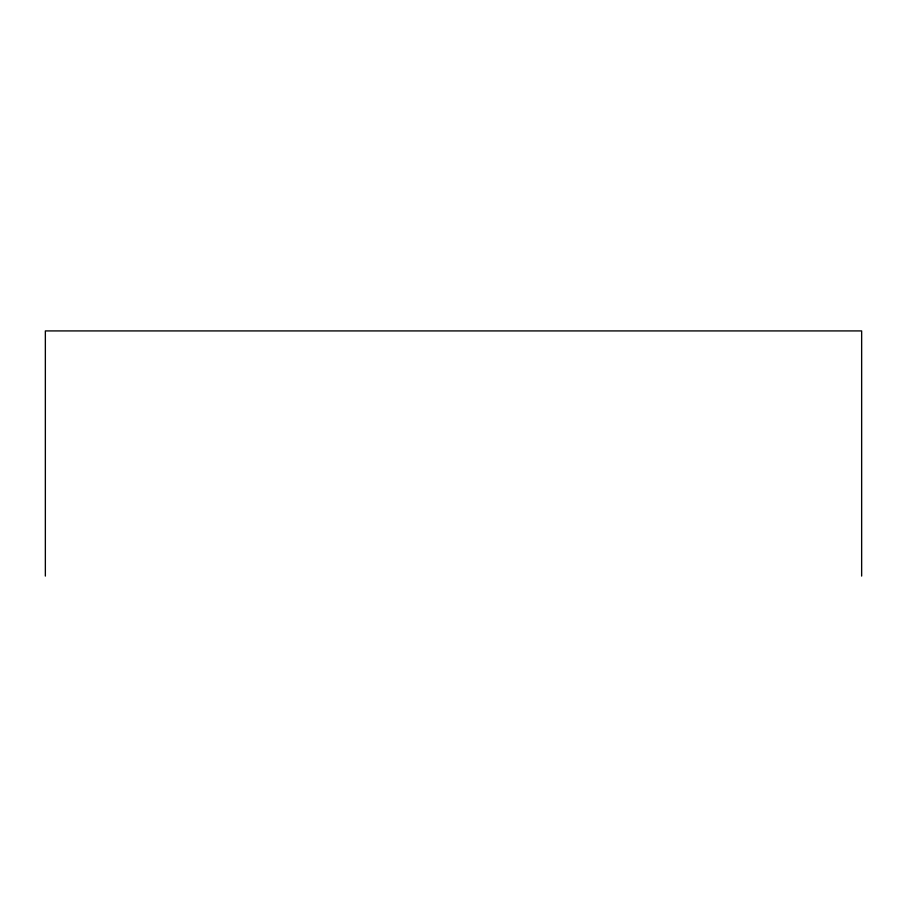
<?xml version="1.0" encoding="UTF-8"?>
<svg xmlns="http://www.w3.org/2000/svg" width="907" height="907" viewBox="0 0 907 907"><rect width="100%" height="100%" fill="white"/><g stroke="black" fill="none" stroke-linecap="round" stroke-linejoin="round"><path stroke-width="1.36" d="M861.65 576.081L861.65 330.919L45.35 330.919L45.35 576.081"/></g></svg>
